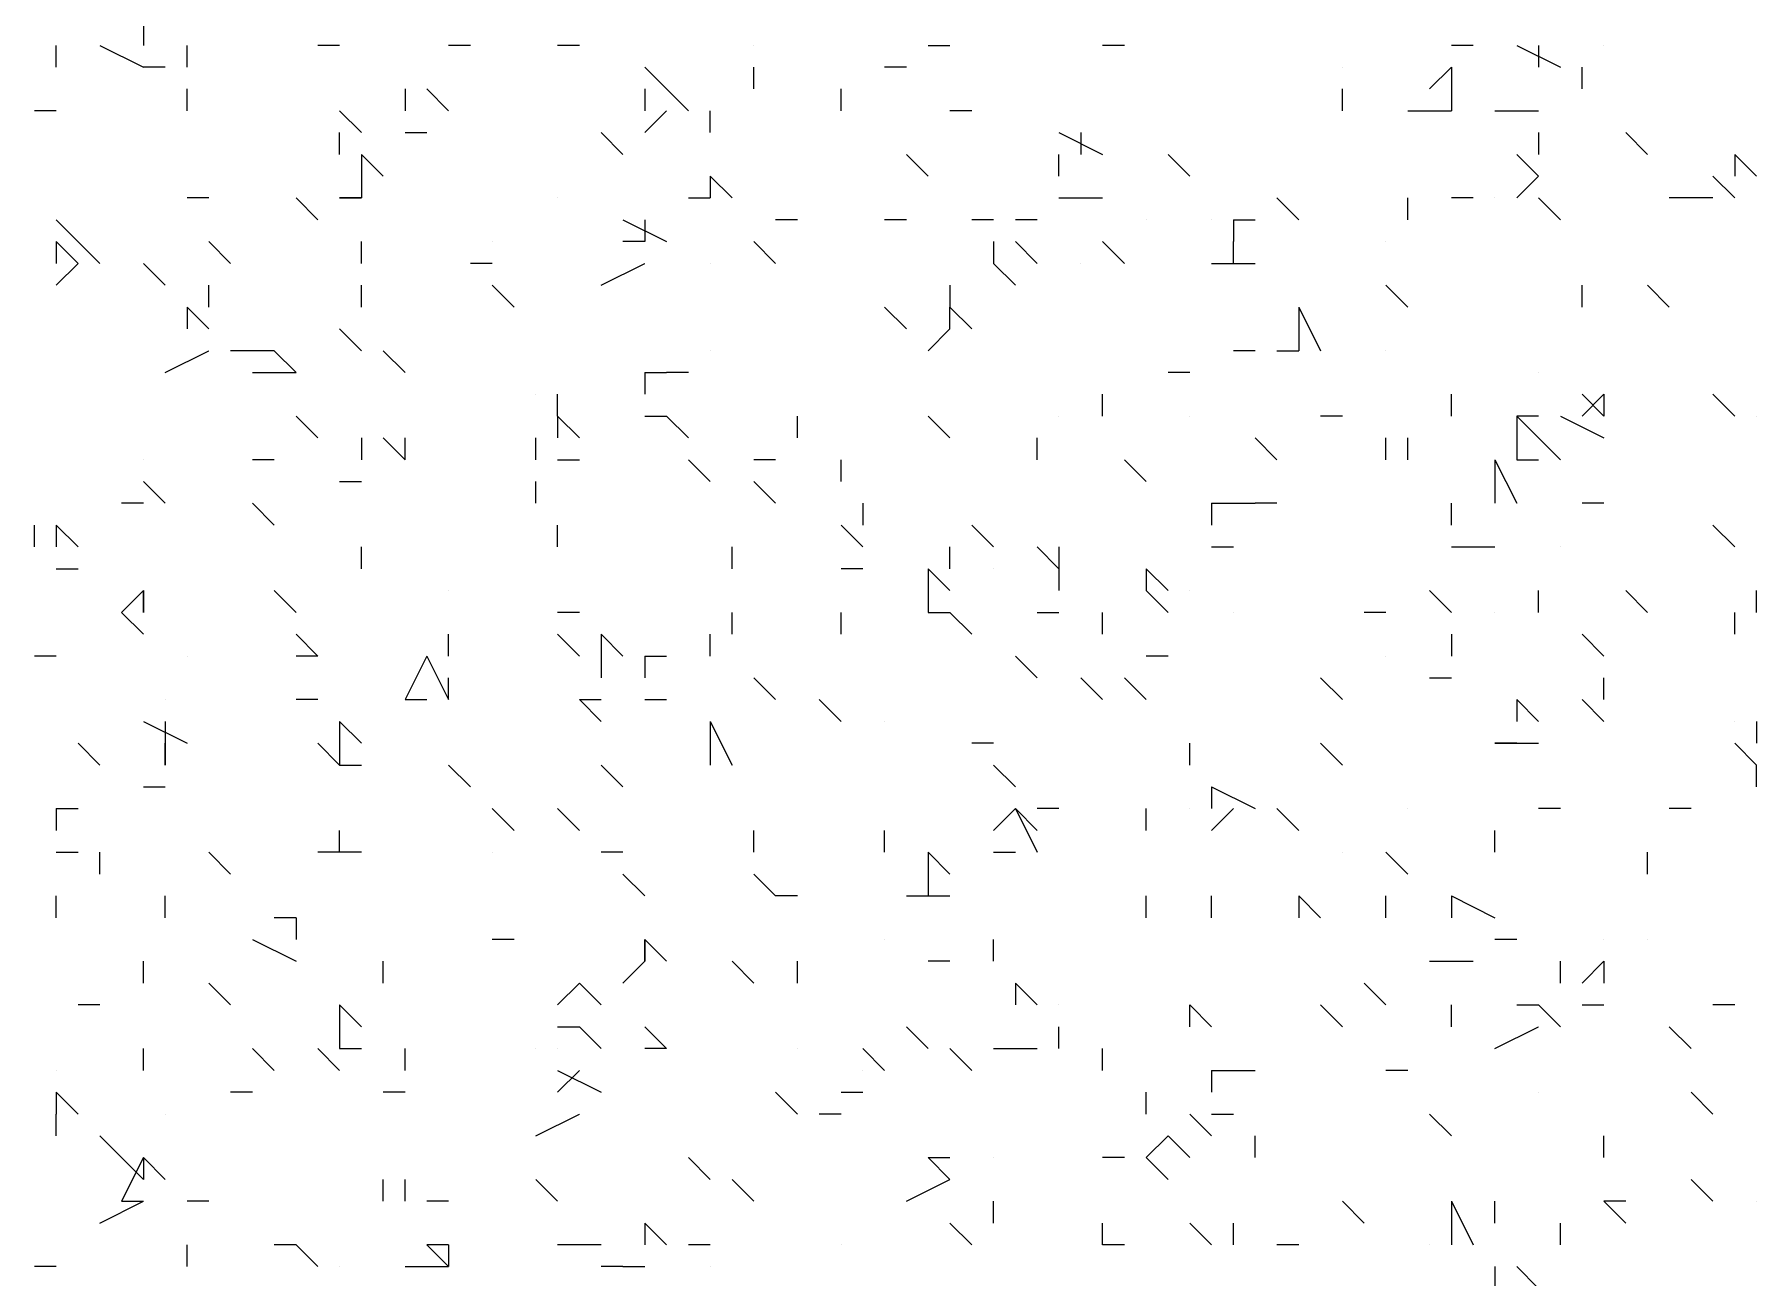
# Model space of a CAD drawing. Header units: millimetres. Extents: x 2928 to 3112, y 1220 to 1280.
# Drawn here: x 3001.1022 to 3001.3655, y 1264.2823 to 1264.4723 of the extents above; entities that cross this region are included whole.
import ezdxf

# ---------------------------------------------------------------- set-up
doc = ezdxf.new("R2010")
doc.units = ezdxf.units.MM

msp = doc.modelspace()

# ---------------------------------------------------------------- linework, layer by layer
at = {"color": 92, "linetype": 'Continuous', "lineweight": 5, "true_color": 0x00b800}
for points in [[(3001.11884, 1264.47395), (3001.11884, 1264.47062), (3001.11884, 1264.47062)], [(3001.1055, 1264.46729), (3001.1055, 1264.47062), (3001.1055, 1264.47062)], [(3001.11217, 1264.47062), (3001.11884, 1264.46729), (3001.11884, 1264.46729)], [(3001.1255, 1264.46729), (3001.1255, 1264.47062), (3001.1255, 1264.47062)], [(3001.14884, 1264.47062), (3001.14551, 1264.47062), (3001.14551, 1264.47062)], [(3001.16884, 1264.47062), (3001.16551, 1264.47062), (3001.16551, 1264.47062)], [(3001.18551, 1264.47062), (3001.18217, 1264.47062), (3001.18217, 1264.47062)], [(3001.23884, 1264.47062), (3001.24217, 1264.47062), (3001.24217, 1264.47062)], [(3001.26884, 1264.47062), (3001.26551, 1264.47062), (3001.26551, 1264.47062)], [(3001.32217, 1264.47062), (3001.31884, 1264.47062), (3001.31884, 1264.47062)], [(3001.32884, 1264.47062), (3001.33551, 1264.46729), (3001.33551, 1264.46729)], [(3001.33217, 1264.47062), (3001.33217, 1264.46729), (3001.33217, 1264.46729)], [(3001.12217, 1264.46729), (3001.11884, 1264.46729), (3001.11884, 1264.46729)], [(3001.19551, 1264.46729), (3001.20217, 1264.46062), (3001.20217, 1264.46062)], [(3001.21217, 1264.46395), (3001.21217, 1264.46729), (3001.21217, 1264.46729)], [(3001.23551, 1264.46729), (3001.23217, 1264.46729), (3001.23217, 1264.46729)], [(3001.31884, 1264.46729), (3001.31551, 1264.46395), (3001.31551, 1264.46395)], [(3001.31884, 1264.46729), (3001.31884, 1264.46062), (3001.31884, 1264.46062)], [(3001.33884, 1264.46395), (3001.33884, 1264.46729), (3001.33884, 1264.46729)], [(3001.1255, 1264.46062), (3001.1255, 1264.46395), (3001.1255, 1264.46395)], [(3001.15884, 1264.46395), (3001.15884, 1264.46062), (3001.15884, 1264.46062)], [(3001.16217, 1264.46395), (3001.16551, 1264.46062), (3001.16551, 1264.46062)], [(3001.19551, 1264.46395), (3001.19551, 1264.46062), (3001.19551, 1264.46062)], [(3001.22551, 1264.46062), (3001.22551, 1264.46395), (3001.22551, 1264.46395)], [(3001.30217, 1264.46062), (3001.30217, 1264.46395), (3001.30217, 1264.46395)], [(3001.1055, 1264.46062), (3001.10217, 1264.46062), (3001.10217, 1264.46062)], [(3001.15217, 1264.45729), (3001.14884, 1264.46062), (3001.14884, 1264.46062)], [(3001.19551, 1264.45729), (3001.19884, 1264.46062), (3001.19884, 1264.46062)], [(3001.20551, 1264.45729), (3001.20551, 1264.46062), (3001.20551, 1264.46062)], [(3001.24551, 1264.46062), (3001.24217, 1264.46062), (3001.24217, 1264.46062)], [(3001.31217, 1264.46062), (3001.31884, 1264.46062), (3001.31884, 1264.46062)], [(3001.32551, 1264.46062), (3001.33217, 1264.46062), (3001.33217, 1264.46062)], [(3001.14884, 1264.45395), (3001.14884, 1264.45729), (3001.14884, 1264.45729)], [(3001.15884, 1264.45729), (3001.16217, 1264.45729), (3001.16217, 1264.45729)], [(3001.19217, 1264.45395), (3001.18884, 1264.45729), (3001.18884, 1264.45729)], [(3001.25884, 1264.45729), (3001.26551, 1264.45395), (3001.26551, 1264.45395)], [(3001.26217, 1264.45729), (3001.26217, 1264.45395), (3001.26217, 1264.45395)], [(3001.33217, 1264.45729), (3001.33217, 1264.45395), (3001.33217, 1264.45395)], [(3001.34884, 1264.45395), (3001.34551, 1264.45729), (3001.34551, 1264.45729)], [(3001.15217, 1264.45395), (3001.15551, 1264.45062), (3001.15551, 1264.45062)], [(3001.15217, 1264.45395), (3001.15217, 1264.44729), (3001.15217, 1264.44729)], [(3001.23884, 1264.45062), (3001.23551, 1264.45395), (3001.23551, 1264.45395)], [(3001.25884, 1264.45062), (3001.25884, 1264.45395), (3001.25884, 1264.45395)], [(3001.27884, 1264.45062), (3001.27551, 1264.45395), (3001.27551, 1264.45395)], [(3001.33217, 1264.45062), (3001.32884, 1264.45395), (3001.32884, 1264.45395)], [(3001.36218, 1264.45395), (3001.36551, 1264.45062), (3001.36551, 1264.45062)], [(3001.36218, 1264.45395), (3001.36218, 1264.45062), (3001.36218, 1264.45062)], [(3001.20551, 1264.45062), (3001.20884, 1264.44729), (3001.20884, 1264.44729)], [(3001.20551, 1264.45062), (3001.20551, 1264.44729), (3001.20551, 1264.44729)], [(3001.32884, 1264.44729), (3001.33217, 1264.45062), (3001.33217, 1264.45062)], [(3001.35884, 1264.45062), (3001.36218, 1264.44729), (3001.36218, 1264.44729)], [(3001.12884, 1264.44729), (3001.1255, 1264.44729), (3001.1255, 1264.44729)], [(3001.14551, 1264.44395), (3001.14217, 1264.44729), (3001.14217, 1264.44729)], [(3001.14884, 1264.44729), (3001.15217, 1264.44729), (3001.15217, 1264.44729)], [(3001.15217, 1264.44729), (3001.14884, 1264.44729), (3001.14884, 1264.44729)], [(3001.20217, 1264.44729), (3001.20551, 1264.44729), (3001.20551, 1264.44729)], [(3001.25884, 1264.44729), (3001.26551, 1264.44729), (3001.26551, 1264.44729)], [(3001.29551, 1264.44395), (3001.29217, 1264.44729), (3001.29217, 1264.44729)], [(3001.31217, 1264.44395), (3001.31217, 1264.44729), (3001.31217, 1264.44729)], [(3001.32217, 1264.44729), (3001.31884, 1264.44729), (3001.31884, 1264.44729)], [(3001.33551, 1264.44395), (3001.33217, 1264.44729), (3001.33217, 1264.44729)], [(3001.35551, 1264.44729), (3001.35217, 1264.44729), (3001.35217, 1264.44729)], [(3001.35884, 1264.44729), (3001.35551, 1264.44729), (3001.35551, 1264.44729)], [(3001.1055, 1264.44395), (3001.11217, 1264.43729), (3001.11217, 1264.43729)], [(3001.19217, 1264.44395), (3001.19884, 1264.44062), (3001.19884, 1264.44062)], [(3001.19551, 1264.44395), (3001.19551, 1264.44062), (3001.19551, 1264.44062)], [(3001.21884, 1264.44395), (3001.21551, 1264.44395), (3001.21551, 1264.44395)], [(3001.23551, 1264.44395), (3001.23217, 1264.44395), (3001.23217, 1264.44395)], [(3001.24884, 1264.44395), (3001.24551, 1264.44395), (3001.24551, 1264.44395)], [(3001.25551, 1264.44395), (3001.25217, 1264.44395), (3001.25217, 1264.44395)], [(3001.28551, 1264.44395), (3001.28884, 1264.44395), (3001.28884, 1264.44395)], [(3001.28551, 1264.44395), (3001.28551, 1264.44062), (3001.28551, 1264.44062)], [(3001.1055, 1264.44062), (3001.1055, 1264.43729), (3001.1055, 1264.43729)], [(3001.10884, 1264.43729), (3001.1055, 1264.44062), (3001.1055, 1264.44062)], [(3001.13217, 1264.43729), (3001.12884, 1264.44062), (3001.12884, 1264.44062)], [(3001.15217, 1264.43729), (3001.15217, 1264.44062), (3001.15217, 1264.44062)], [(3001.19551, 1264.44062), (3001.19217, 1264.44062), (3001.19217, 1264.44062)], [(3001.21551, 1264.43729), (3001.21217, 1264.44062), (3001.21217, 1264.44062)], [(3001.24884, 1264.44062), (3001.24884, 1264.43729), (3001.24884, 1264.43729)], [(3001.25217, 1264.44062), (3001.25551, 1264.43729), (3001.25551, 1264.43729)], [(3001.26884, 1264.43729), (3001.26551, 1264.44062), (3001.26551, 1264.44062)], [(3001.28551, 1264.43729), (3001.28551, 1264.44062), (3001.28551, 1264.44062)], [(3001.1055, 1264.43395), (3001.10884, 1264.43729), (3001.10884, 1264.43729)], [(3001.12217, 1264.43395), (3001.11884, 1264.43729), (3001.11884, 1264.43729)], [(3001.17217, 1264.43729), (3001.16884, 1264.43729), (3001.16884, 1264.43729)], [(3001.18884, 1264.43395), (3001.19551, 1264.43729), (3001.19551, 1264.43729)], [(3001.24884, 1264.43729), (3001.25217, 1264.43395), (3001.25217, 1264.43395)], [(3001.28217, 1264.43729), (3001.28884, 1264.43729), (3001.28884, 1264.43729)], [(3001.12884, 1264.43062), (3001.12884, 1264.43395), (3001.12884, 1264.43395)], [(3001.15217, 1264.43062), (3001.15217, 1264.43395), (3001.15217, 1264.43395)], [(3001.17551, 1264.43062), (3001.17217, 1264.43395), (3001.17217, 1264.43395)], [(3001.24217, 1264.43395), (3001.24217, 1264.43062), (3001.24217, 1264.43062)], [(3001.24217, 1264.43395), (3001.24217, 1264.43062), (3001.24217, 1264.43062)], [(3001.31217, 1264.43062), (3001.30884, 1264.43395), (3001.30884, 1264.43395)], [(3001.33884, 1264.43062), (3001.33884, 1264.43395), (3001.33884, 1264.43395)], [(3001.35217, 1264.43062), (3001.34884, 1264.43395), (3001.34884, 1264.43395)], [(3001.1255, 1264.43062), (3001.12884, 1264.42729), (3001.12884, 1264.42729)], [(3001.1255, 1264.43062), (3001.1255, 1264.42729), (3001.1255, 1264.42729)], [(3001.23551, 1264.42729), (3001.23217, 1264.43062), (3001.23217, 1264.43062)], [(3001.24217, 1264.42729), (3001.24217, 1264.43062), (3001.24217, 1264.43062)], [(3001.24551, 1264.42729), (3001.24217, 1264.43062), (3001.24217, 1264.43062)], [(3001.29551, 1264.43062), (3001.29884, 1264.42395), (3001.29884, 1264.42395)], [(3001.29551, 1264.43062), (3001.29551, 1264.42395), (3001.29551, 1264.42395)], [(3001.15217, 1264.42395), (3001.14884, 1264.42729), (3001.14884, 1264.42729)], [(3001.23884, 1264.42395), (3001.24217, 1264.42729), (3001.24217, 1264.42729)], [(3001.12217, 1264.42062), (3001.12884, 1264.42395), (3001.12884, 1264.42395)], [(3001.13551, 1264.42395), (3001.13217, 1264.42395), (3001.13217, 1264.42395)], [(3001.13884, 1264.42395), (3001.13551, 1264.42395), (3001.13551, 1264.42395)], [(3001.13884, 1264.42395), (3001.14217, 1264.42062), (3001.14217, 1264.42062)], [(3001.15884, 1264.42062), (3001.15551, 1264.42395), (3001.15551, 1264.42395)], [(3001.28884, 1264.42395), (3001.28551, 1264.42395), (3001.28551, 1264.42395)], [(3001.29217, 1264.42395), (3001.29551, 1264.42395), (3001.29551, 1264.42395)], [(3001.13551, 1264.42062), (3001.14217, 1264.42062), (3001.14217, 1264.42062)], [(3001.19551, 1264.42062), (3001.19884, 1264.42062), (3001.19884, 1264.42062)], [(3001.19551, 1264.42062), (3001.19551, 1264.41729), (3001.19551, 1264.41729)], [(3001.20217, 1264.42062), (3001.19884, 1264.42062), (3001.19884, 1264.42062)], [(3001.27884, 1264.42062), (3001.27551, 1264.42062), (3001.27551, 1264.42062)], [(3001.18217, 1264.41395), (3001.18217, 1264.41729), (3001.18217, 1264.41729)], [(3001.26551, 1264.41395), (3001.26551, 1264.41729), (3001.26551, 1264.41729)], [(3001.31884, 1264.41395), (3001.31884, 1264.41729), (3001.31884, 1264.41729)], [(3001.34217, 1264.41729), (3001.33884, 1264.41395), (3001.33884, 1264.41395)], [(3001.34217, 1264.41395), (3001.33884, 1264.41729), (3001.33884, 1264.41729)], [(3001.34217, 1264.41729), (3001.34217, 1264.41395), (3001.34217, 1264.41395)], [(3001.36218, 1264.41395), (3001.35884, 1264.41729), (3001.35884, 1264.41729)], [(3001.14551, 1264.41062), (3001.14217, 1264.41395), (3001.14217, 1264.41395)], [(3001.18217, 1264.41395), (3001.18551, 1264.41062), (3001.18551, 1264.41062)], [(3001.18217, 1264.41395), (3001.18217, 1264.41062), (3001.18217, 1264.41062)], [(3001.19551, 1264.41395), (3001.19884, 1264.41395), (3001.19884, 1264.41395)], [(3001.20217, 1264.41062), (3001.19884, 1264.41395), (3001.19884, 1264.41395)], [(3001.21884, 1264.41062), (3001.21884, 1264.41395), (3001.21884, 1264.41395)], [(3001.24217, 1264.41062), (3001.23884, 1264.41395), (3001.23884, 1264.41395)], [(3001.30217, 1264.41395), (3001.29884, 1264.41395), (3001.29884, 1264.41395)], [(3001.32884, 1264.41395), (3001.33217, 1264.41062), (3001.33217, 1264.41062)], [(3001.32884, 1264.41395), (3001.32884, 1264.40729), (3001.32884, 1264.40729)], [(3001.33217, 1264.41395), (3001.32884, 1264.41395), (3001.32884, 1264.41395)], [(3001.33551, 1264.41395), (3001.34217, 1264.41062), (3001.34217, 1264.41062)], [(3001.15217, 1264.41062), (3001.15217, 1264.40729), (3001.15217, 1264.40729)], [(3001.15217, 1264.41062), (3001.15217, 1264.40729), (3001.15217, 1264.40729)], [(3001.15884, 1264.40729), (3001.15551, 1264.41062), (3001.15551, 1264.41062)], [(3001.15884, 1264.40729), (3001.15884, 1264.41062), (3001.15884, 1264.41062)], [(3001.17884, 1264.40729), (3001.17884, 1264.41062), (3001.17884, 1264.41062)], [(3001.25551, 1264.40729), (3001.25551, 1264.41062), (3001.25551, 1264.41062)], [(3001.29217, 1264.40729), (3001.28884, 1264.41062), (3001.28884, 1264.41062)], [(3001.30884, 1264.40729), (3001.30884, 1264.41062), (3001.30884, 1264.41062)], [(3001.31217, 1264.40729), (3001.31217, 1264.41062), (3001.31217, 1264.41062)], [(3001.33551, 1264.40729), (3001.33217, 1264.41062), (3001.33217, 1264.41062)], [(3001.13884, 1264.40729), (3001.13551, 1264.40729), (3001.13551, 1264.40729)], [(3001.18217, 1264.40729), (3001.18551, 1264.40729), (3001.18551, 1264.40729)], [(3001.20551, 1264.40395), (3001.20217, 1264.40729), (3001.20217, 1264.40729)], [(3001.21551, 1264.40729), (3001.21217, 1264.40729), (3001.21217, 1264.40729)], [(3001.22551, 1264.40395), (3001.22551, 1264.40729), (3001.22551, 1264.40729)], [(3001.27217, 1264.40395), (3001.26884, 1264.40729), (3001.26884, 1264.40729)], [(3001.32551, 1264.40729), (3001.32884, 1264.40062), (3001.32884, 1264.40062)], [(3001.32551, 1264.40729), (3001.32551, 1264.40062), (3001.32551, 1264.40062)], [(3001.32884, 1264.40729), (3001.33217, 1264.40729), (3001.33217, 1264.40729)], [(3001.12217, 1264.40062), (3001.11884, 1264.40395), (3001.11884, 1264.40395)], [(3001.14884, 1264.40395), (3001.15217, 1264.40395), (3001.15217, 1264.40395)], [(3001.17884, 1264.40062), (3001.17884, 1264.40395), (3001.17884, 1264.40395)], [(3001.21551, 1264.40062), (3001.21217, 1264.40395), (3001.21217, 1264.40395)], [(3001.11884, 1264.40062), (3001.1155, 1264.40062), (3001.1155, 1264.40062)], [(3001.13884, 1264.39729), (3001.13551, 1264.40062), (3001.13551, 1264.40062)], [(3001.22884, 1264.40062), (3001.22884, 1264.39729), (3001.22884, 1264.39729)], [(3001.28217, 1264.40062), (3001.28884, 1264.40062), (3001.28884, 1264.40062)], [(3001.28217, 1264.40062), (3001.28217, 1264.39729), (3001.28217, 1264.39729)], [(3001.29217, 1264.40062), (3001.28884, 1264.40062), (3001.28884, 1264.40062)], [(3001.31884, 1264.39729), (3001.31884, 1264.40062), (3001.31884, 1264.40062)], [(3001.34217, 1264.40062), (3001.33884, 1264.40062), (3001.33884, 1264.40062)], [(3001.10217, 1264.39395), (3001.10217, 1264.39729), (3001.10217, 1264.39729)], [(3001.1055, 1264.39729), (3001.10884, 1264.39395), (3001.10884, 1264.39395)], [(3001.1055, 1264.39729), (3001.1055, 1264.39395), (3001.1055, 1264.39395)], [(3001.18217, 1264.39395), (3001.18217, 1264.39729), (3001.18217, 1264.39729)], [(3001.22551, 1264.39729), (3001.22884, 1264.39395), (3001.22884, 1264.39395)], [(3001.24884, 1264.39395), (3001.24551, 1264.39729), (3001.24551, 1264.39729)], [(3001.36218, 1264.39395), (3001.35884, 1264.39729), (3001.35884, 1264.39729)], [(3001.15217, 1264.39062), (3001.15217, 1264.39395), (3001.15217, 1264.39395)], [(3001.20884, 1264.39062), (3001.20884, 1264.39395), (3001.20884, 1264.39395)], [(3001.24217, 1264.39062), (3001.24217, 1264.39395), (3001.24217, 1264.39395)], [(3001.25551, 1264.39395), (3001.25884, 1264.39062), (3001.25884, 1264.39062)], [(3001.25884, 1264.39395), (3001.25884, 1264.38728), (3001.25884, 1264.38728)], [(3001.28217, 1264.39395), (3001.28551, 1264.39395), (3001.28551, 1264.39395)], [(3001.31884, 1264.39395), (3001.32551, 1264.39395), (3001.32551, 1264.39395)], [(3001.1055, 1264.39062), (3001.10884, 1264.39062), (3001.10884, 1264.39062)], [(3001.22884, 1264.39062), (3001.22551, 1264.39062), (3001.22551, 1264.39062)], [(3001.23884, 1264.39062), (3001.24217, 1264.38728), (3001.24217, 1264.38728)], [(3001.23884, 1264.39062), (3001.23884, 1264.38395), (3001.23884, 1264.38395)], [(3001.27217, 1264.39062), (3001.27551, 1264.38728), (3001.27551, 1264.38728)], [(3001.27217, 1264.39062), (3001.27217, 1264.38728), (3001.27217, 1264.38728)], [(3001.11884, 1264.38728), (3001.1155, 1264.38395), (3001.1155, 1264.38395)], [(3001.11884, 1264.38728), (3001.11884, 1264.38395), (3001.11884, 1264.38395)], [(3001.11884, 1264.38395), (3001.11884, 1264.38728), (3001.11884, 1264.38728)], [(3001.14217, 1264.38395), (3001.13884, 1264.38728), (3001.13884, 1264.38728)], [(3001.27217, 1264.38728), (3001.27551, 1264.38395), (3001.27551, 1264.38395)], [(3001.31884, 1264.38395), (3001.31551, 1264.38728), (3001.31551, 1264.38728)], [(3001.33217, 1264.38395), (3001.33217, 1264.38728), (3001.33217, 1264.38728)], [(3001.34884, 1264.38395), (3001.34551, 1264.38728), (3001.34551, 1264.38728)], [(3001.36551, 1264.38395), (3001.36551, 1264.38728), (3001.36551, 1264.38728)], [(3001.1155, 1264.38395), (3001.11884, 1264.38062), (3001.11884, 1264.38062)], [(3001.18551, 1264.38395), (3001.18217, 1264.38395), (3001.18217, 1264.38395)], [(3001.20884, 1264.38062), (3001.20884, 1264.38395), (3001.20884, 1264.38395)], [(3001.22551, 1264.38062), (3001.22551, 1264.38395), (3001.22551, 1264.38395)], [(3001.23884, 1264.38395), (3001.24217, 1264.38395), (3001.24217, 1264.38395)], [(3001.24551, 1264.38062), (3001.24217, 1264.38395), (3001.24217, 1264.38395)], [(3001.25551, 1264.38395), (3001.25884, 1264.38395), (3001.25884, 1264.38395)], [(3001.26551, 1264.38062), (3001.26551, 1264.38395), (3001.26551, 1264.38395)], [(3001.30884, 1264.38395), (3001.30551, 1264.38395), (3001.30551, 1264.38395)], [(3001.36218, 1264.38062), (3001.36218, 1264.38395), (3001.36218, 1264.38395)], [(3001.14551, 1264.37728), (3001.14217, 1264.38062), (3001.14217, 1264.38062)], [(3001.16551, 1264.37728), (3001.16551, 1264.38062), (3001.16551, 1264.38062)], [(3001.18551, 1264.37728), (3001.18217, 1264.38062), (3001.18217, 1264.38062)], [(3001.18884, 1264.38062), (3001.19217, 1264.37728), (3001.19217, 1264.37728)], [(3001.18884, 1264.38062), (3001.18884, 1264.37395), (3001.18884, 1264.37395)], [(3001.20551, 1264.37728), (3001.20551, 1264.38062), (3001.20551, 1264.38062)], [(3001.31884, 1264.38062), (3001.31884, 1264.37728), (3001.31884, 1264.37728)], [(3001.31884, 1264.38062), (3001.31884, 1264.37728), (3001.31884, 1264.37728)], [(3001.34217, 1264.37728), (3001.33884, 1264.38062), (3001.33884, 1264.38062)], [(3001.1055, 1264.37728), (3001.10217, 1264.37728), (3001.10217, 1264.37728)], [(3001.14551, 1264.37728), (3001.14217, 1264.37728), (3001.14217, 1264.37728)], [(3001.16217, 1264.37728), (3001.15884, 1264.37062), (3001.15884, 1264.37062)], [(3001.16217, 1264.37728), (3001.16551, 1264.37062), (3001.16551, 1264.37062)], [(3001.19551, 1264.37728), (3001.19884, 1264.37728), (3001.19884, 1264.37728)], [(3001.19551, 1264.37728), (3001.19551, 1264.37395), (3001.19551, 1264.37395)], [(3001.25551, 1264.37395), (3001.25217, 1264.37728), (3001.25217, 1264.37728)], [(3001.27551, 1264.37728), (3001.27217, 1264.37728), (3001.27217, 1264.37728)], [(3001.16551, 1264.37062), (3001.16551, 1264.37395), (3001.16551, 1264.37395)], [(3001.21551, 1264.37062), (3001.21217, 1264.37395), (3001.21217, 1264.37395)], [(3001.26551, 1264.37062), (3001.26217, 1264.37395), (3001.26217, 1264.37395)], [(3001.27217, 1264.37062), (3001.26884, 1264.37395), (3001.26884, 1264.37395)], [(3001.30217, 1264.37062), (3001.29884, 1264.37395), (3001.29884, 1264.37395)], [(3001.31551, 1264.37395), (3001.31884, 1264.37395), (3001.31884, 1264.37395)], [(3001.34217, 1264.37062), (3001.34217, 1264.37395), (3001.34217, 1264.37395)], [(3001.14551, 1264.37062), (3001.14217, 1264.37062), (3001.14217, 1264.37062)], [(3001.15884, 1264.37062), (3001.16217, 1264.37062), (3001.16217, 1264.37062)], [(3001.18551, 1264.37062), (3001.18884, 1264.37062), (3001.18884, 1264.37062)], [(3001.18884, 1264.36728), (3001.18551, 1264.37062), (3001.18551, 1264.37062)], [(3001.19551, 1264.37062), (3001.19884, 1264.37062), (3001.19884, 1264.37062)], [(3001.22551, 1264.36728), (3001.22217, 1264.37062), (3001.22217, 1264.37062)], [(3001.32884, 1264.37062), (3001.33217, 1264.36728), (3001.33217, 1264.36728)], [(3001.32884, 1264.37062), (3001.32884, 1264.36728), (3001.32884, 1264.36728)], [(3001.34217, 1264.36728), (3001.33884, 1264.37062), (3001.33884, 1264.37062)], [(3001.11884, 1264.36728), (3001.1255, 1264.36395), (3001.1255, 1264.36395)], [(3001.12217, 1264.36728), (3001.12217, 1264.36062), (3001.12217, 1264.36062)], [(3001.14884, 1264.36728), (3001.15217, 1264.36395), (3001.15217, 1264.36395)], [(3001.14884, 1264.36728), (3001.14884, 1264.36062), (3001.14884, 1264.36062)], [(3001.20551, 1264.36728), (3001.20884, 1264.36062), (3001.20884, 1264.36062)], [(3001.20551, 1264.36728), (3001.20551, 1264.36062), (3001.20551, 1264.36062)], [(3001.36551, 1264.36728), (3001.36551, 1264.36395), (3001.36551, 1264.36395)], [(3001.11217, 1264.36062), (3001.10884, 1264.36395), (3001.10884, 1264.36395)], [(3001.12217, 1264.36062), (3001.12217, 1264.36395), (3001.12217, 1264.36395)], [(3001.14884, 1264.36062), (3001.14551, 1264.36395), (3001.14551, 1264.36395)], [(3001.24884, 1264.36395), (3001.24551, 1264.36395), (3001.24551, 1264.36395)], [(3001.27884, 1264.36062), (3001.27884, 1264.36395), (3001.27884, 1264.36395)], [(3001.30217, 1264.36062), (3001.29884, 1264.36395), (3001.29884, 1264.36395)], [(3001.32551, 1264.36395), (3001.33217, 1264.36395), (3001.33217, 1264.36395)], [(3001.32884, 1264.36395), (3001.32551, 1264.36395), (3001.32551, 1264.36395)], [(3001.36218, 1264.36395), (3001.36551, 1264.36062), (3001.36551, 1264.36062)], [(3001.14884, 1264.36062), (3001.15217, 1264.36062), (3001.15217, 1264.36062)], [(3001.16884, 1264.35728), (3001.16551, 1264.36062), (3001.16551, 1264.36062)], [(3001.19217, 1264.35728), (3001.18884, 1264.36062), (3001.18884, 1264.36062)], [(3001.25217, 1264.35728), (3001.24884, 1264.36062), (3001.24884, 1264.36062)], [(3001.36551, 1264.35728), (3001.36551, 1264.36062), (3001.36551, 1264.36062)], [(3001.11884, 1264.35728), (3001.12217, 1264.35728), (3001.12217, 1264.35728)], [(3001.28217, 1264.35728), (3001.28884, 1264.35395), (3001.28884, 1264.35395)], [(3001.28217, 1264.35728), (3001.28217, 1264.35395), (3001.28217, 1264.35395)], [(3001.1055, 1264.35395), (3001.10884, 1264.35395), (3001.10884, 1264.35395)], [(3001.1055, 1264.35395), (3001.1055, 1264.35062), (3001.1055, 1264.35062)], [(3001.17551, 1264.35062), (3001.17217, 1264.35395), (3001.17217, 1264.35395)], [(3001.18551, 1264.35062), (3001.18217, 1264.35395), (3001.18217, 1264.35395)], [(3001.25217, 1264.35395), (3001.24884, 1264.35062), (3001.24884, 1264.35062)], [(3001.25217, 1264.35395), (3001.25551, 1264.34728), (3001.25551, 1264.34728)], [(3001.25551, 1264.35062), (3001.25217, 1264.35395), (3001.25217, 1264.35395)], [(3001.25884, 1264.35395), (3001.25551, 1264.35395), (3001.25551, 1264.35395)], [(3001.27217, 1264.35062), (3001.27217, 1264.35395), (3001.27217, 1264.35395)], [(3001.28217, 1264.35062), (3001.28551, 1264.35395), (3001.28551, 1264.35395)], [(3001.29551, 1264.35062), (3001.29217, 1264.35395), (3001.29217, 1264.35395)], [(3001.33551, 1264.35395), (3001.33217, 1264.35395), (3001.33217, 1264.35395)], [(3001.35551, 1264.35395), (3001.35217, 1264.35395), (3001.35217, 1264.35395)], [(3001.14884, 1264.34728), (3001.14884, 1264.35062), (3001.14884, 1264.35062)], [(3001.21217, 1264.34728), (3001.21217, 1264.35062), (3001.21217, 1264.35062)], [(3001.23217, 1264.34728), (3001.23217, 1264.35062), (3001.23217, 1264.35062)], [(3001.32551, 1264.34728), (3001.32551, 1264.35062), (3001.32551, 1264.35062)], [(3001.1055, 1264.34728), (3001.10884, 1264.34728), (3001.10884, 1264.34728)], [(3001.11217, 1264.34395), (3001.11217, 1264.34728), (3001.11217, 1264.34728)], [(3001.13217, 1264.34395), (3001.12884, 1264.34728), (3001.12884, 1264.34728)], [(3001.14884, 1264.34728), (3001.14551, 1264.34728), (3001.14551, 1264.34728)], [(3001.15217, 1264.34728), (3001.14884, 1264.34728), (3001.14884, 1264.34728)], [(3001.19217, 1264.34728), (3001.18884, 1264.34728), (3001.18884, 1264.34728)], [(3001.23884, 1264.34728), (3001.24217, 1264.34395), (3001.24217, 1264.34395)], [(3001.23884, 1264.34728), (3001.23884, 1264.34062), (3001.23884, 1264.34062)], [(3001.24884, 1264.34728), (3001.25217, 1264.34728), (3001.25217, 1264.34728)], [(3001.31217, 1264.34395), (3001.30884, 1264.34728), (3001.30884, 1264.34728)], [(3001.34884, 1264.34395), (3001.34884, 1264.34728), (3001.34884, 1264.34728)], [(3001.19551, 1264.34062), (3001.19217, 1264.34395), (3001.19217, 1264.34395)], [(3001.21551, 1264.34062), (3001.21217, 1264.34395), (3001.21217, 1264.34395)], [(3001.1055, 1264.33728), (3001.1055, 1264.34062), (3001.1055, 1264.34062)], [(3001.12217, 1264.33728), (3001.12217, 1264.34062), (3001.12217, 1264.34062)], [(3001.21884, 1264.34062), (3001.21551, 1264.34062), (3001.21551, 1264.34062)], [(3001.23551, 1264.34062), (3001.24217, 1264.34062), (3001.24217, 1264.34062)], [(3001.27217, 1264.33728), (3001.27217, 1264.34062), (3001.27217, 1264.34062)], [(3001.28217, 1264.33728), (3001.28217, 1264.34062), (3001.28217, 1264.34062)], [(3001.29551, 1264.34062), (3001.29884, 1264.33728), (3001.29884, 1264.33728)], [(3001.29551, 1264.34062), (3001.29551, 1264.33728), (3001.29551, 1264.33728)], [(3001.30884, 1264.33728), (3001.30884, 1264.34062), (3001.30884, 1264.34062)], [(3001.31884, 1264.34062), (3001.32551, 1264.33728), (3001.32551, 1264.33728)], [(3001.31884, 1264.34062), (3001.31884, 1264.33728), (3001.31884, 1264.33728)], [(3001.14217, 1264.33728), (3001.13884, 1264.33728), (3001.13884, 1264.33728)], [(3001.14217, 1264.33728), (3001.14217, 1264.33395), (3001.14217, 1264.33395)], [(3001.13551, 1264.33395), (3001.14217, 1264.33062), (3001.14217, 1264.33062)], [(3001.17551, 1264.33395), (3001.17217, 1264.33395), (3001.17217, 1264.33395)], [(3001.19551, 1264.33395), (3001.19884, 1264.33062), (3001.19884, 1264.33062)], [(3001.19551, 1264.33395), (3001.19551, 1264.33062), (3001.19551, 1264.33062)], [(3001.19551, 1264.33062), (3001.19551, 1264.33395), (3001.19551, 1264.33395)], [(3001.24884, 1264.33062), (3001.24884, 1264.33395), (3001.24884, 1264.33395)], [(3001.32884, 1264.33395), (3001.32551, 1264.33395), (3001.32551, 1264.33395)], [(3001.11884, 1264.32728), (3001.11884, 1264.33062), (3001.11884, 1264.33062)], [(3001.15551, 1264.32728), (3001.15551, 1264.33062), (3001.15551, 1264.33062)], [(3001.15551, 1264.32728), (3001.15551, 1264.33062), (3001.15551, 1264.33062)], [(3001.19217, 1264.32728), (3001.19551, 1264.33062), (3001.19551, 1264.33062)], [(3001.21217, 1264.32728), (3001.20884, 1264.33062), (3001.20884, 1264.33062)], [(3001.21884, 1264.32728), (3001.21884, 1264.33062), (3001.21884, 1264.33062)], [(3001.24217, 1264.33062), (3001.23884, 1264.33062), (3001.23884, 1264.33062)], [(3001.31551, 1264.33062), (3001.32217, 1264.33062), (3001.32217, 1264.33062)], [(3001.33551, 1264.32728), (3001.33551, 1264.33062), (3001.33551, 1264.33062)], [(3001.34217, 1264.33062), (3001.33884, 1264.32728), (3001.33884, 1264.32728)], [(3001.34217, 1264.33062), (3001.34217, 1264.32728), (3001.34217, 1264.32728)], [(3001.13217, 1264.32395), (3001.12884, 1264.32728), (3001.12884, 1264.32728)], [(3001.18551, 1264.32728), (3001.18217, 1264.32395), (3001.18217, 1264.32395)], [(3001.18551, 1264.32728), (3001.18884, 1264.32395), (3001.18884, 1264.32395)], [(3001.25217, 1264.32728), (3001.25551, 1264.32395), (3001.25551, 1264.32395)], [(3001.25217, 1264.32728), (3001.25217, 1264.32395), (3001.25217, 1264.32395)], [(3001.30884, 1264.32395), (3001.30551, 1264.32728), (3001.30551, 1264.32728)], [(3001.11217, 1264.32395), (3001.10884, 1264.32395), (3001.10884, 1264.32395)], [(3001.14884, 1264.32395), (3001.15217, 1264.32062), (3001.15217, 1264.32062)], [(3001.14884, 1264.32395), (3001.14884, 1264.31728), (3001.14884, 1264.31728)], [(3001.27884, 1264.32062), (3001.27884, 1264.32395), (3001.27884, 1264.32395)], [(3001.28217, 1264.32062), (3001.27884, 1264.32395), (3001.27884, 1264.32395)], [(3001.30217, 1264.32062), (3001.29884, 1264.32395), (3001.29884, 1264.32395)], [(3001.31884, 1264.32062), (3001.31884, 1264.32395), (3001.31884, 1264.32395)], [(3001.32884, 1264.32395), (3001.33217, 1264.32395), (3001.33217, 1264.32395)], [(3001.33551, 1264.32062), (3001.33217, 1264.32395), (3001.33217, 1264.32395)], [(3001.33884, 1264.32395), (3001.34217, 1264.32395), (3001.34217, 1264.32395)], [(3001.36218, 1264.32395), (3001.35884, 1264.32395), (3001.35884, 1264.32395)], [(3001.18217, 1264.32062), (3001.18551, 1264.32062), (3001.18551, 1264.32062)], [(3001.18884, 1264.31728), (3001.18551, 1264.32062), (3001.18551, 1264.32062)], [(3001.19884, 1264.31728), (3001.19551, 1264.32062), (3001.19551, 1264.32062)], [(3001.23884, 1264.31728), (3001.23551, 1264.32062), (3001.23551, 1264.32062)], [(3001.25884, 1264.31728), (3001.25884, 1264.32062), (3001.25884, 1264.32062)], [(3001.32551, 1264.31728), (3001.33217, 1264.32062), (3001.33217, 1264.32062)], [(3001.35551, 1264.31728), (3001.35217, 1264.32062), (3001.35217, 1264.32062)], [(3001.11884, 1264.31395), (3001.11884, 1264.31728), (3001.11884, 1264.31728)], [(3001.13884, 1264.31395), (3001.13551, 1264.31728), (3001.13551, 1264.31728)], [(3001.14884, 1264.31395), (3001.14551, 1264.31728), (3001.14551, 1264.31728)], [(3001.14884, 1264.31728), (3001.15217, 1264.31728), (3001.15217, 1264.31728)], [(3001.15884, 1264.31395), (3001.15884, 1264.31728), (3001.15884, 1264.31728)], [(3001.19884, 1264.31728), (3001.19551, 1264.31728), (3001.19551, 1264.31728)], [(3001.22884, 1264.31728), (3001.23217, 1264.31395), (3001.23217, 1264.31395)], [(3001.24551, 1264.31395), (3001.24217, 1264.31728), (3001.24217, 1264.31728)], [(3001.24884, 1264.31728), (3001.25551, 1264.31728), (3001.25551, 1264.31728)], [(3001.26551, 1264.31395), (3001.26551, 1264.31728), (3001.26551, 1264.31728)], [(3001.18217, 1264.31395), (3001.18884, 1264.31062), (3001.18884, 1264.31062)], [(3001.18551, 1264.31395), (3001.18217, 1264.31062), (3001.18217, 1264.31062)], [(3001.28217, 1264.31395), (3001.28884, 1264.31395), (3001.28884, 1264.31395)], [(3001.28217, 1264.31395), (3001.28217, 1264.31062), (3001.28217, 1264.31062)], [(3001.31217, 1264.31395), (3001.30884, 1264.31395), (3001.30884, 1264.31395)], [(3001.1055, 1264.31062), (3001.10884, 1264.30728), (3001.10884, 1264.30728)], [(3001.1055, 1264.31062), (3001.1055, 1264.30728), (3001.1055, 1264.30728)], [(3001.13551, 1264.31062), (3001.13217, 1264.31062), (3001.13217, 1264.31062)], [(3001.15884, 1264.31062), (3001.15551, 1264.31062), (3001.15551, 1264.31062)], [(3001.21884, 1264.30728), (3001.21551, 1264.31062), (3001.21551, 1264.31062)], [(3001.22551, 1264.31062), (3001.22884, 1264.31062), (3001.22884, 1264.31062)], [(3001.27217, 1264.30728), (3001.27217, 1264.31062), (3001.27217, 1264.31062)], [(3001.35884, 1264.30728), (3001.35551, 1264.31062), (3001.35551, 1264.31062)], [(3001.1055, 1264.30395), (3001.1055, 1264.30728), (3001.1055, 1264.30728)], [(3001.17884, 1264.30395), (3001.18551, 1264.30728), (3001.18551, 1264.30728)], [(3001.22551, 1264.30728), (3001.22217, 1264.30728), (3001.22217, 1264.30728)], [(3001.28217, 1264.30395), (3001.27884, 1264.30728), (3001.27884, 1264.30728)], [(3001.28217, 1264.30728), (3001.28551, 1264.30728), (3001.28551, 1264.30728)], [(3001.31884, 1264.30395), (3001.31551, 1264.30728), (3001.31551, 1264.30728)], [(3001.1155, 1264.30062), (3001.11217, 1264.30395), (3001.11217, 1264.30395)], [(3001.27551, 1264.30395), (3001.27217, 1264.30062), (3001.27217, 1264.30062)], [(3001.27551, 1264.30395), (3001.27884, 1264.30062), (3001.27884, 1264.30062)], [(3001.28884, 1264.30062), (3001.28884, 1264.30395), (3001.28884, 1264.30395)], [(3001.34217, 1264.30062), (3001.34217, 1264.30395), (3001.34217, 1264.30395)], [(3001.1155, 1264.30062), (3001.11884, 1264.29728), (3001.11884, 1264.29728)], [(3001.11884, 1264.30062), (3001.1155, 1264.29395), (3001.1155, 1264.29395)], [(3001.11884, 1264.30062), (3001.12217, 1264.29728), (3001.12217, 1264.29728)], [(3001.11884, 1264.30062), (3001.11884, 1264.29728), (3001.11884, 1264.29728)], [(3001.20551, 1264.29728), (3001.20217, 1264.30062), (3001.20217, 1264.30062)], [(3001.23884, 1264.30062), (3001.24217, 1264.30062), (3001.24217, 1264.30062)], [(3001.24217, 1264.29728), (3001.23884, 1264.30062), (3001.23884, 1264.30062)], [(3001.26884, 1264.30062), (3001.26551, 1264.30062), (3001.26551, 1264.30062)], [(3001.27217, 1264.30062), (3001.27551, 1264.29728), (3001.27551, 1264.29728)], [(3001.15551, 1264.29395), (3001.15551, 1264.29728), (3001.15551, 1264.29728)], [(3001.15884, 1264.29395), (3001.15884, 1264.29728), (3001.15884, 1264.29728)], [(3001.18217, 1264.29395), (3001.17884, 1264.29728), (3001.17884, 1264.29728)], [(3001.21217, 1264.29395), (3001.20884, 1264.29728), (3001.20884, 1264.29728)], [(3001.23551, 1264.29395), (3001.24217, 1264.29728), (3001.24217, 1264.29728)], [(3001.35884, 1264.29395), (3001.35551, 1264.29728), (3001.35551, 1264.29728)], [(3001.11217, 1264.29062), (3001.11884, 1264.29395), (3001.11884, 1264.29395)], [(3001.1155, 1264.29395), (3001.11884, 1264.29395), (3001.11884, 1264.29395)], [(3001.12884, 1264.29395), (3001.1255, 1264.29395), (3001.1255, 1264.29395)], [(3001.16551, 1264.29395), (3001.16217, 1264.29395), (3001.16217, 1264.29395)], [(3001.24884, 1264.29062), (3001.24884, 1264.29395), (3001.24884, 1264.29395)], [(3001.30551, 1264.29062), (3001.30217, 1264.29395), (3001.30217, 1264.29395)], [(3001.31884, 1264.29395), (3001.32217, 1264.28728), (3001.32217, 1264.28728)], [(3001.31884, 1264.29395), (3001.31884, 1264.28728), (3001.31884, 1264.28728)], [(3001.32551, 1264.29062), (3001.32551, 1264.29395), (3001.32551, 1264.29395)], [(3001.34551, 1264.29062), (3001.34217, 1264.29395), (3001.34217, 1264.29395)], [(3001.34551, 1264.29395), (3001.34217, 1264.29395), (3001.34217, 1264.29395)], [(3001.19551, 1264.29062), (3001.19884, 1264.28728), (3001.19884, 1264.28728)], [(3001.19551, 1264.29062), (3001.19551, 1264.28728), (3001.19551, 1264.28728)], [(3001.24551, 1264.28728), (3001.24217, 1264.29062), (3001.24217, 1264.29062)], [(3001.26551, 1264.28728), (3001.26551, 1264.29062), (3001.26551, 1264.29062)], [(3001.28217, 1264.28728), (3001.27884, 1264.29062), (3001.27884, 1264.29062)], [(3001.28551, 1264.28728), (3001.28551, 1264.29062), (3001.28551, 1264.29062)], [(3001.33551, 1264.28728), (3001.33551, 1264.29062), (3001.33551, 1264.29062)], [(3001.1255, 1264.28395), (3001.1255, 1264.28728), (3001.1255, 1264.28728)], [(3001.14217, 1264.28728), (3001.13884, 1264.28728), (3001.13884, 1264.28728)], [(3001.14551, 1264.28395), (3001.14217, 1264.28728), (3001.14217, 1264.28728)], [(3001.16551, 1264.28728), (3001.16217, 1264.28728), (3001.16217, 1264.28728)], [(3001.16551, 1264.28395), (3001.16217, 1264.28728), (3001.16217, 1264.28728)], [(3001.16551, 1264.28728), (3001.16551, 1264.28395), (3001.16551, 1264.28395)], [(3001.18551, 1264.28728), (3001.18217, 1264.28728), (3001.18217, 1264.28728)], [(3001.18884, 1264.28728), (3001.18551, 1264.28728), (3001.18551, 1264.28728)], [(3001.20551, 1264.28728), (3001.20217, 1264.28728), (3001.20217, 1264.28728)], [(3001.26884, 1264.28728), (3001.26551, 1264.28728), (3001.26551, 1264.28728)], [(3001.29551, 1264.28728), (3001.29217, 1264.28728), (3001.29217, 1264.28728)], [(3001.1055, 1264.28395), (3001.10217, 1264.28395), (3001.10217, 1264.28395)], [(3001.15884, 1264.28395), (3001.16551, 1264.28395), (3001.16551, 1264.28395)], [(3001.19217, 1264.28395), (3001.18884, 1264.28395), (3001.18884, 1264.28395)], [(3001.19217, 1264.28395), (3001.19551, 1264.28395), (3001.19551, 1264.28395)], [(3001.32551, 1264.28395), (3001.32551, 1264.27728), (3001.32551, 1264.27728)], [(3001.32884, 1264.28395), (3001.33217, 1264.28062), (3001.33217, 1264.28062)]]:
    msp.add_lwpolyline(points, dxfattribs=at)
for points in [[(3001.16551, 1264.47062), (3001.16551, 1264.47062)], [(3001.21217, 1264.47062), (3001.21217, 1264.47062)], [(3001.34217, 1264.47062), (3001.34217, 1264.47062)], [(3001.11884, 1264.46729), (3001.11884, 1264.46729)], [(3001.30217, 1264.46729), (3001.30217, 1264.46729)], [(3001.33217, 1264.45395), (3001.33217, 1264.45395)], [(3001.18217, 1264.44729), (3001.18217, 1264.44729)], [(3001.32551, 1264.44729), (3001.32551, 1264.44729)], [(3001.27217, 1264.44395), (3001.27217, 1264.44395)], [(3001.28217, 1264.44395), (3001.28217, 1264.44395)], [(3001.17217, 1264.44062), (3001.17217, 1264.44062)], [(3001.21217, 1264.44062), (3001.21217, 1264.44062)], [(3001.30884, 1264.44062), (3001.30884, 1264.44062)], [(3001.11217, 1264.43729), (3001.11217, 1264.43729)], [(3001.20551, 1264.43729), (3001.20551, 1264.43729)], [(3001.26217, 1264.43729), (3001.26217, 1264.43729)], [(3001.20551, 1264.42395), (3001.20551, 1264.42395)], [(3001.30884, 1264.42395), (3001.30884, 1264.42395)], [(3001.33217, 1264.42062), (3001.33217, 1264.42062)], [(3001.17884, 1264.41729), (3001.17884, 1264.41729)], [(3001.25884, 1264.41395), (3001.25884, 1264.41395)], [(3001.27884, 1264.41395), (3001.27884, 1264.41395)], [(3001.36551, 1264.41395), (3001.36551, 1264.41395)], [(3001.11884, 1264.40729), (3001.11884, 1264.40729)], [(3001.22884, 1264.40062), (3001.22884, 1264.40062)], [(3001.33551, 1264.39395), (3001.33551, 1264.39395)], [(3001.24884, 1264.39062), (3001.24884, 1264.39062)], [(3001.16551, 1264.38728), (3001.16551, 1264.38728)], [(3001.27884, 1264.38728), (3001.27884, 1264.38728)], [(3001.28551, 1264.38395), (3001.28551, 1264.38395)], [(3001.32551, 1264.38395), (3001.32551, 1264.38395)], [(3001.1255, 1264.37728), (3001.1255, 1264.37728)], [(3001.30884, 1264.37728), (3001.30884, 1264.37728)], [(3001.12217, 1264.37062), (3001.12217, 1264.37062)], [(3001.23217, 1264.36728), (3001.23217, 1264.36728)], [(3001.36218, 1264.36728), (3001.36218, 1264.36728)], [(3001.15217, 1264.36062), (3001.15217, 1264.36062)], [(3001.20551, 1264.36062), (3001.20551, 1264.36062)], [(3001.20884, 1264.36062), (3001.20884, 1264.36062)], [(3001.27884, 1264.35395), (3001.27884, 1264.35395)], [(3001.31217, 1264.35395), (3001.31217, 1264.35395)], [(3001.33217, 1264.35395), (3001.33217, 1264.35395)], [(3001.17217, 1264.34728), (3001.17217, 1264.34728)], [(3001.30217, 1264.34728), (3001.30217, 1264.34728)], [(3001.27217, 1264.34062), (3001.27217, 1264.34062)], [(3001.29551, 1264.33728), (3001.29551, 1264.33728)], [(3001.23217, 1264.33395), (3001.23217, 1264.33395)], [(3001.34217, 1264.33395), (3001.34217, 1264.33395)], [(3001.34884, 1264.33395), (3001.34884, 1264.33395)], [(3001.25884, 1264.32395), (3001.25884, 1264.32395)], [(3001.32884, 1264.32395), (3001.32884, 1264.32395)], [(3001.33884, 1264.32395), (3001.33884, 1264.32395)], [(3001.17884, 1264.31728), (3001.17884, 1264.31728)], [(3001.18217, 1264.31728), (3001.18217, 1264.31728)], [(3001.21884, 1264.31728), (3001.21884, 1264.31728)], [(3001.1055, 1264.31395), (3001.1055, 1264.31395)], [(3001.22884, 1264.31395), (3001.22884, 1264.31395)], [(3001.33217, 1264.31062), (3001.33217, 1264.31062)], [(3001.12217, 1264.30728), (3001.12217, 1264.30728)], [(3001.23884, 1264.30062), (3001.23884, 1264.30062)], [(3001.24884, 1264.30062), (3001.24884, 1264.30062)], [(3001.36551, 1264.29395), (3001.36551, 1264.29395)], [(3001.22551, 1264.28728), (3001.22551, 1264.28728)], [(3001.31551, 1264.28728), (3001.31551, 1264.28728)], [(3001.31884, 1264.28728), (3001.31884, 1264.28728)], [(3001.14884, 1264.28395), (3001.14884, 1264.28395)], [(3001.20551, 1264.28395), (3001.20551, 1264.28395)]]:
    msp.add_lwpolyline(points, close=True, dxfattribs=at)

doc.saveas('drawing.dxf')
